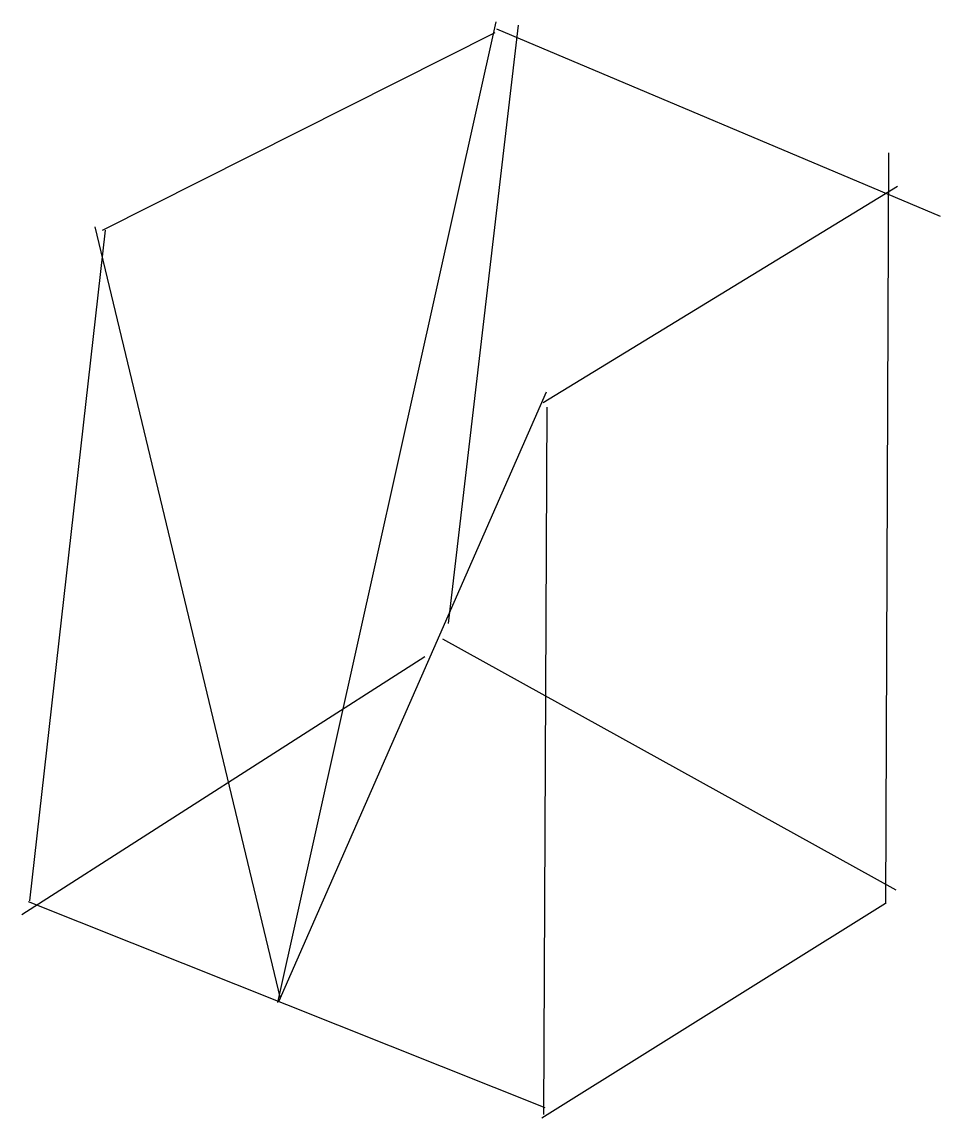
# Model space of a CAD drawing. Header units: millimetres. Extents: x -1221.6 to -1154.4, y 702.9 to 783.
import ezdxf

# ---------------------------------------------------------------- set-up
doc = ezdxf.new("R2010")
doc.units = ezdxf.units.MM
doc.layers.get('0').update_dxf_attribs({"lineweight": 30})

msp = doc.modelspace()

# ---------------------------------------------------------------- linework, layer by layer
for p, q in [((-1202.866, 711.334), (-1186.894, 782.985)), ((-1185.296, 782.756), (-1190.42, 739.024)), ((-1186.871, 782.478), (-1154.448, 768.782)), ((-1215.681, 767.764), (-1186.964, 782.201)), ((-1158.231, 773.428), (-1158.447, 718.559)), ((-1183.456, 755.189), (-1157.55, 770.979)), ((-1220.989, 718.759), (-1215.455, 767.78)), ((-1216.239, 768.012), (-1202.687, 711.633)), ((-1202.754, 711.466), (-1183.223, 755.964)), ((-1183.417, 703.164), (-1183.17, 754.827)), ((-1190.832, 737.909), (-1157.694, 719.577)), ((-1221.573, 717.767), (-1192.117, 736.625)), ((-1221.11, 718.733), (-1183.334, 703.661)), ((-1158.447, 718.584), (-1183.573, 702.899))]:
    msp.add_line(p, q)

doc.saveas('drawing.dxf')
